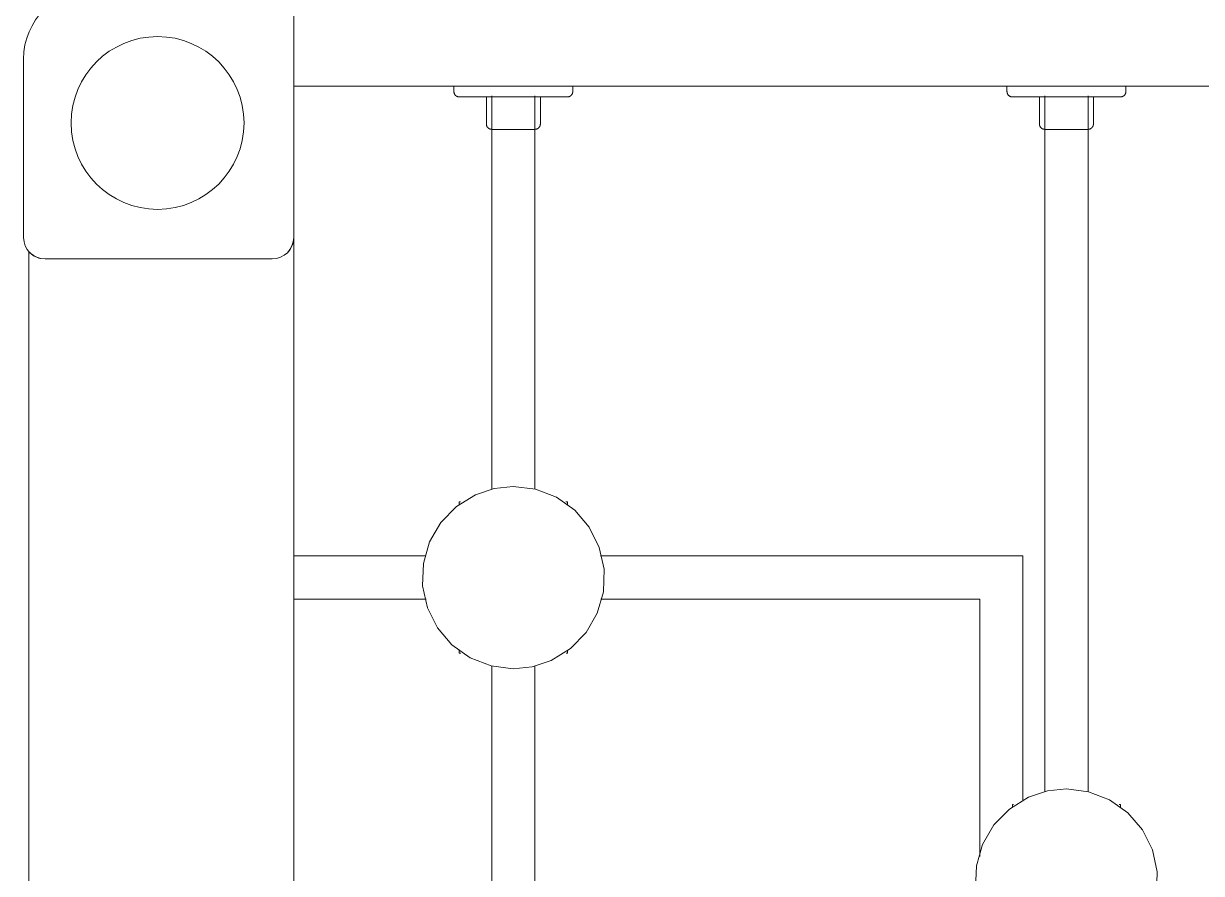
# Model space of a CAD drawing. Header units: inches. Extents: x 11834 to 13024, y -8101 to -6934.
# Drawn here: x 12424.82 to 12438.45, y -7341.71 to -7331.87 of the extents above; entities that cross this region are included whole.
import ezdxf

# ---------------------------------------------------------------- set-up
doc = ezdxf.new("R2010")
doc.units = ezdxf.units.IN
doc.header["$MEASUREMENT"] = 0
doc.layers.add('A-GENM', color=13, linetype='Continuous', lineweight=9)

# ---------------------------------------------------------------- blocks, each defined once
blk = doc.blocks.new('Foosball Table - Foosball Table-6977012-FIRST FLOOR POWER _ SIGNAL')
at = {"layer": 'A-GENM'}
for p, q in [((-24.937, 12.187), (-24.937, 14.812)), ((-28.062, 14.25), (-28.062, 12.187)), ((-24.937, 13.937), (24.937, 13.937)), ((-23.083, 13.937), (-23.083, 13.875)), ((-21.708, 13.875), (-21.708, 13.937)), ((-16.685, 13.937), (-16.685, 13.875)), ((-15.31, 13.875), (-15.31, 13.937)), ((-22.708, 13.812), (-22.708, 13.5)), ((-22.396, 13.812), (-22.666, 13.812)), ((-22.646, 13.827), (-22.646, 9.273)), ((-22.125, 13.812), (-22.396, 13.812)), ((-22.146, 9.272), (-22.146, 13.827)), ((-22.083, 13.5), (-22.083, 13.812)), ((-16.31, 13.812), (-16.31, 13.5)), ((-15.997, 13.812), (-16.268, 13.812)), ((-16.247, 13.827), (-16.247, 5.773)), ((-15.726, 13.812), (-15.997, 13.812)), ((-15.747, 5.772), (-15.747, 13.827)), ((-15.685, 13.5), (-15.685, 13.812)), ((-24.937, -12.187), (-24.937, 12.187)), ((-28, 12.022), (-28, -12.022)), ((-27.812, 11.937), (-25.187, 11.937)), ((-23.021, 9.125), (-23.021, 9.088)), ((-23.021, 9.125), (-23.007, 9.125)), ((-21.787, 9.125), (-21.771, 9.125)), ((-21.771, 9.093), (-21.771, 9.125)), ((-24.937, 8.5), (-23.407, 8.5)), ((-23.407, 8.5), (-24.937, 8.5)), ((-21.386, 8.5), (-16.5, 8.5)), ((-16.5, 8.5), (-21.386, 8.5)), ((-16.5, 8.5), (-16.5, 5.663)), ((-16.5, 5.663), (-16.5, 8.5)), ((-23.405, 8), (-24.937, 8)), ((-24.937, 8), (-23.405, 8)), ((-17, 8), (-21.384, 8)), ((-21.384, 8), (-17, 8)), ((-17, 5.021), (-17, 8)), ((-17, 8), (-17, 5.021)), ((-23.021, 7.407), (-23.021, 7.375)), ((-23.004, 7.375), (-23.021, 7.375)), ((-21.771, 7.375), (-21.785, 7.375)), ((-21.771, 7.375), (-21.771, 7.412)), ((-22.646, 7.228), (-22.646, 1.023)), ((-22.146, 1.022), (-22.146, 7.227)), ((-16.622, 5.625), (-16.622, 5.588)), ((-16.622, 5.625), (-16.608, 5.625)), ((-15.388, 5.625), (-15.372, 5.625)), ((-15.372, 5.593), (-15.372, 5.625))]:
    blk.add_line(p, q, dxfattribs=at)
at = {"layer": 'A-GENM', "flags": 128}
for points in [[(-23.021, 13.812), (-23.023, 13.813), (-23.026, 13.813), (-23.028, 13.813), (-23.031, 13.813), (-23.033, 13.814), (-23.036, 13.814), (-23.038, 13.815), (-23.04, 13.816), (-23.043, 13.817), (-23.045, 13.817), (-23.047, 13.818), (-23.05, 13.82), (-23.052, 13.821), (-23.054, 13.822), (-23.056, 13.823), (-23.058, 13.825), (-23.06, 13.826), (-23.062, 13.828), (-23.064, 13.83), (-23.066, 13.831), (-23.067, 13.833), (-23.069, 13.835), (-23.071, 13.837), (-23.072, 13.839), (-23.073, 13.841), (-23.075, 13.843), (-23.076, 13.846), (-23.077, 13.848), (-23.078, 13.85), (-23.079, 13.852), (-23.08, 13.855), (-23.081, 13.857), (-23.081, 13.859), (-23.082, 13.862), (-23.082, 13.864), (-23.083, 13.867), (-23.083, 13.869), (-23.083, 13.872), (-23.083, 13.874), (-23.083, 13.875)], [(-22.662, 13.812), (-22.684, 13.812), (-22.706, 13.812), (-22.728, 13.812), (-22.749, 13.812), (-22.769, 13.812), (-22.789, 13.812), (-22.808, 13.812), (-22.826, 13.812), (-22.844, 13.812), (-22.861, 13.812), (-22.878, 13.812), (-22.893, 13.812), (-22.908, 13.812), (-22.922, 13.812), (-22.935, 13.812), (-22.947, 13.812), (-22.958, 13.812), (-22.969, 13.812), (-22.978, 13.812), (-22.987, 13.812), (-22.995, 13.812), (-23.001, 13.812), (-23.007, 13.812), (-23.012, 13.812), (-23.015, 13.812), (-23.018, 13.812), (-23.02, 13.812), (-23.021, 13.812)], [(-23.021, 13.812), (-23.02, 13.812), (-23.019, 13.812), (-23.016, 13.812), (-23.013, 13.812), (-23.008, 13.812), (-23.003, 13.812), (-22.996, 13.812), (-22.989, 13.812), (-22.981, 13.812), (-22.971, 13.812), (-22.961, 13.812), (-22.95, 13.812), (-22.938, 13.812), (-22.925, 13.812), (-22.912, 13.812), (-22.897, 13.812), (-22.882, 13.812), (-22.866, 13.812), (-22.849, 13.812), (-22.831, 13.812), (-22.813, 13.812), (-22.794, 13.812), (-22.774, 13.812), (-22.754, 13.812), (-22.734, 13.812), (-22.712, 13.812), (-22.69, 13.812), (-22.668, 13.812), (-22.645, 13.812), (-22.622, 13.812), (-22.599, 13.812), (-22.575, 13.812), (-22.551, 13.812), (-22.527, 13.812), (-22.502, 13.812), (-22.477, 13.812), (-22.453, 13.812), (-22.428, 13.812), (-22.403, 13.812), (-22.396, 13.812)], [(-22.396, 13.812), (-22.371, 13.812), (-22.346, 13.812), (-22.321, 13.812), (-22.296, 13.812), (-22.272, 13.812), (-22.247, 13.812), (-22.223, 13.812), (-22.199, 13.812), (-22.176, 13.812), (-22.152, 13.812), (-22.13, 13.812), (-22.107, 13.812), (-22.085, 13.812), (-22.064, 13.812), (-22.043, 13.812), (-22.023, 13.812), (-22.003, 13.812), (-21.984, 13.812), (-21.965, 13.812), (-21.947, 13.812), (-21.93, 13.812), (-21.914, 13.812), (-21.899, 13.812), (-21.884, 13.812), (-21.87, 13.812), (-21.857, 13.812), (-21.845, 13.812), (-21.833, 13.812), (-21.823, 13.812), (-21.813, 13.812), (-21.805, 13.812), (-21.797, 13.812), (-21.79, 13.812), (-21.785, 13.812), (-21.78, 13.812), (-21.776, 13.812), (-21.773, 13.812), (-21.772, 13.812), (-21.771, 13.812)], [(-21.771, 13.812), (-21.771, 13.812), (-21.773, 13.812), (-21.775, 13.812), (-21.779, 13.812), (-21.783, 13.812), (-21.789, 13.812), (-21.795, 13.812), (-21.803, 13.812), (-21.811, 13.812), (-21.82, 13.812), (-21.83, 13.812), (-21.841, 13.812), (-21.853, 13.812), (-21.866, 13.812), (-21.88, 13.812), (-21.895, 13.812), (-21.91, 13.812), (-21.926, 13.812), (-21.943, 13.812), (-21.96, 13.812), (-21.979, 13.812), (-21.998, 13.812), (-22.017, 13.812), (-22.037, 13.812), (-22.058, 13.812), (-22.079, 13.812), (-22.101, 13.812), (-22.124, 13.812)], [(-21.708, 13.875), (-21.708, 13.873), (-21.709, 13.87), (-21.709, 13.868), (-21.709, 13.865), (-21.71, 13.863), (-21.71, 13.86), (-21.711, 13.858), (-21.712, 13.855), (-21.712, 13.853), (-21.713, 13.851), (-21.714, 13.848), (-21.715, 13.846), (-21.717, 13.844), (-21.718, 13.842), (-21.719, 13.84), (-21.721, 13.838), (-21.722, 13.836), (-21.724, 13.834), (-21.726, 13.832), (-21.727, 13.83), (-21.729, 13.828), (-21.731, 13.827), (-21.733, 13.825), (-21.735, 13.824), (-21.737, 13.822), (-21.739, 13.821), (-21.741, 13.82), (-21.744, 13.819), (-21.746, 13.818), (-21.748, 13.817), (-21.751, 13.816), (-21.753, 13.815), (-21.755, 13.814), (-21.758, 13.814), (-21.76, 13.813), (-21.763, 13.813), (-21.765, 13.813), (-21.768, 13.813), (-21.77, 13.812), (-21.771, 13.812)], [(-16.622, 13.812), (-16.625, 13.813), (-16.627, 13.813), (-16.63, 13.813), (-16.632, 13.813), (-16.634, 13.814), (-16.637, 13.814), (-16.639, 13.815), (-16.642, 13.816), (-16.644, 13.817), (-16.646, 13.817), (-16.649, 13.818), (-16.651, 13.82), (-16.653, 13.821), (-16.655, 13.822), (-16.657, 13.823), (-16.659, 13.825), (-16.661, 13.826), (-16.663, 13.828), (-16.665, 13.83), (-16.667, 13.831), (-16.669, 13.833), (-16.67, 13.835), (-16.672, 13.837), (-16.673, 13.839), (-16.675, 13.841), (-16.676, 13.843), (-16.677, 13.846), (-16.678, 13.848), (-16.679, 13.85), (-16.68, 13.852), (-16.681, 13.855), (-16.682, 13.857), (-16.683, 13.859), (-16.683, 13.862), (-16.684, 13.864), (-16.684, 13.867), (-16.684, 13.869), (-16.684, 13.872), (-16.685, 13.874), (-16.685, 13.875)], [(-16.263, 13.812), (-16.286, 13.812), (-16.308, 13.812), (-16.329, 13.812), (-16.35, 13.812), (-16.37, 13.812), (-16.39, 13.812), (-16.409, 13.812), (-16.428, 13.812), (-16.445, 13.812), (-16.462, 13.812), (-16.479, 13.812), (-16.494, 13.812), (-16.509, 13.812), (-16.523, 13.812), (-16.536, 13.812), (-16.548, 13.812), (-16.56, 13.812), (-16.57, 13.812), (-16.58, 13.812), (-16.588, 13.812), (-16.596, 13.812), (-16.602, 13.812), (-16.608, 13.812), (-16.613, 13.812), (-16.617, 13.812), (-16.619, 13.812), (-16.621, 13.812), (-16.622, 13.812)], [(-16.622, 13.812), (-16.622, 13.812), (-16.62, 13.812), (-16.618, 13.812), (-16.614, 13.812), (-16.61, 13.812), (-16.604, 13.812), (-16.598, 13.812), (-16.59, 13.812), (-16.582, 13.812), (-16.573, 13.812), (-16.562, 13.812), (-16.551, 13.812), (-16.539, 13.812), (-16.527, 13.812), (-16.513, 13.812), (-16.498, 13.812), (-16.483, 13.812), (-16.467, 13.812), (-16.45, 13.812), (-16.432, 13.812), (-16.414, 13.812), (-16.395, 13.812), (-16.376, 13.812), (-16.355, 13.812), (-16.335, 13.812), (-16.313, 13.812), (-16.292, 13.812), (-16.269, 13.812), (-16.247, 13.812), (-16.223, 13.812), (-16.2, 13.812), (-16.176, 13.812), (-16.152, 13.812), (-16.128, 13.812), (-16.103, 13.812), (-16.079, 13.812), (-16.054, 13.812), (-16.029, 13.812), (-16.004, 13.812), (-15.997, 13.812)], [(-15.997, 13.812), (-15.972, 13.812), (-15.947, 13.812), (-15.922, 13.812), (-15.897, 13.812), (-15.873, 13.812), (-15.848, 13.812), (-15.824, 13.812), (-15.8, 13.812), (-15.777, 13.812), (-15.754, 13.812), (-15.731, 13.812), (-15.708, 13.812), (-15.686, 13.812), (-15.665, 13.812), (-15.644, 13.812), (-15.624, 13.812), (-15.604, 13.812), (-15.585, 13.812), (-15.566, 13.812), (-15.549, 13.812), (-15.532, 13.812), (-15.515, 13.812), (-15.5, 13.812), (-15.485, 13.812), (-15.471, 13.812), (-15.458, 13.812), (-15.446, 13.812), (-15.434, 13.812), (-15.424, 13.812), (-15.414, 13.812), (-15.406, 13.812), (-15.398, 13.812), (-15.392, 13.812), (-15.386, 13.812), (-15.381, 13.812), (-15.377, 13.812), (-15.375, 13.812), (-15.373, 13.812), (-15.372, 13.812)], [(-15.372, 13.812), (-15.373, 13.812), (-15.374, 13.812), (-15.377, 13.812), (-15.38, 13.812), (-15.384, 13.812), (-15.39, 13.812), (-15.396, 13.812), (-15.404, 13.812), (-15.412, 13.812), (-15.421, 13.812), (-15.432, 13.812), (-15.443, 13.812), (-15.455, 13.812), (-15.467, 13.812), (-15.481, 13.812), (-15.496, 13.812), (-15.511, 13.812), (-15.527, 13.812), (-15.544, 13.812), (-15.562, 13.812), (-15.58, 13.812), (-15.599, 13.812), (-15.618, 13.812), (-15.639, 13.812), (-15.659, 13.812), (-15.681, 13.812), (-15.702, 13.812), (-15.725, 13.812)], [(-15.31, 13.875), (-15.31, 13.873), (-15.31, 13.87), (-15.31, 13.868), (-15.31, 13.865), (-15.311, 13.863), (-15.311, 13.86), (-15.312, 13.858), (-15.313, 13.855), (-15.314, 13.853), (-15.314, 13.851), (-15.315, 13.848), (-15.317, 13.846), (-15.318, 13.844), (-15.319, 13.842), (-15.32, 13.84), (-15.322, 13.838), (-15.323, 13.836), (-15.325, 13.834), (-15.327, 13.832), (-15.328, 13.83), (-15.33, 13.828), (-15.332, 13.827), (-15.334, 13.825), (-15.336, 13.824), (-15.338, 13.822), (-15.34, 13.821), (-15.343, 13.82), (-15.345, 13.819), (-15.347, 13.818), (-15.349, 13.817), (-15.352, 13.816), (-15.354, 13.815), (-15.357, 13.814), (-15.359, 13.814), (-15.361, 13.813), (-15.364, 13.813), (-15.366, 13.813), (-15.369, 13.813), (-15.371, 13.812), (-15.372, 13.812)], [(-22.646, 13.437), (-22.648, 13.438), (-22.651, 13.438), (-22.653, 13.438), (-22.656, 13.438), (-22.658, 13.439), (-22.661, 13.439), (-22.663, 13.44), (-22.665, 13.441), (-22.668, 13.442), (-22.67, 13.442), (-22.672, 13.443), (-22.675, 13.445), (-22.677, 13.446), (-22.679, 13.447), (-22.681, 13.448), (-22.683, 13.45), (-22.685, 13.451), (-22.687, 13.453), (-22.689, 13.455), (-22.691, 13.456), (-22.692, 13.458), (-22.694, 13.46), (-22.696, 13.462), (-22.697, 13.464), (-22.698, 13.466), (-22.7, 13.468), (-22.701, 13.471), (-22.702, 13.473), (-22.703, 13.475), (-22.704, 13.477), (-22.705, 13.48), (-22.706, 13.482), (-22.706, 13.484), (-22.707, 13.487), (-22.707, 13.489), (-22.708, 13.492), (-22.708, 13.494), (-22.708, 13.497), (-22.708, 13.499), (-22.708, 13.5)], [(-22.083, 13.5), (-22.083, 13.498), (-22.084, 13.495), (-22.084, 13.493), (-22.084, 13.49), (-22.085, 13.488), (-22.085, 13.485), (-22.086, 13.483), (-22.087, 13.48), (-22.087, 13.478), (-22.088, 13.476), (-22.089, 13.473), (-22.09, 13.471), (-22.092, 13.469), (-22.093, 13.467), (-22.094, 13.465), (-22.096, 13.463), (-22.097, 13.461), (-22.099, 13.459), (-22.101, 13.457), (-22.102, 13.455), (-22.104, 13.453), (-22.106, 13.452), (-22.108, 13.45), (-22.11, 13.449), (-22.112, 13.447), (-22.114, 13.446), (-22.116, 13.445), (-22.119, 13.444), (-22.121, 13.443), (-22.123, 13.442), (-22.126, 13.441), (-22.128, 13.44), (-22.13, 13.439), (-22.133, 13.439), (-22.135, 13.438), (-22.138, 13.438), (-22.14, 13.438), (-22.143, 13.438), (-22.145, 13.437), (-22.146, 13.437)], [(-16.247, 13.437), (-16.25, 13.438), (-16.252, 13.438), (-16.255, 13.438), (-16.257, 13.438), (-16.259, 13.439), (-16.262, 13.439), (-16.264, 13.44), (-16.267, 13.441), (-16.269, 13.442), (-16.271, 13.442), (-16.274, 13.443), (-16.276, 13.445), (-16.278, 13.446), (-16.28, 13.447), (-16.282, 13.448), (-16.284, 13.45), (-16.286, 13.451), (-16.288, 13.453), (-16.29, 13.455), (-16.292, 13.456), (-16.294, 13.458), (-16.295, 13.46), (-16.297, 13.462), (-16.298, 13.464), (-16.3, 13.466), (-16.301, 13.468), (-16.302, 13.471), (-16.303, 13.473), (-16.304, 13.475), (-16.305, 13.477), (-16.306, 13.48), (-16.307, 13.482), (-16.308, 13.484), (-16.308, 13.487), (-16.309, 13.489), (-16.309, 13.492), (-16.309, 13.494), (-16.309, 13.497), (-16.31, 13.499), (-16.31, 13.5)], [(-15.685, 13.5), (-15.685, 13.498), (-15.685, 13.495), (-15.685, 13.493), (-15.685, 13.49), (-15.686, 13.488), (-15.686, 13.485), (-15.687, 13.483), (-15.688, 13.48), (-15.689, 13.478), (-15.689, 13.476), (-15.69, 13.473), (-15.692, 13.471), (-15.693, 13.469), (-15.694, 13.467), (-15.695, 13.465), (-15.697, 13.463), (-15.698, 13.461), (-15.7, 13.459), (-15.702, 13.457), (-15.703, 13.455), (-15.705, 13.453), (-15.707, 13.452), (-15.709, 13.45), (-15.711, 13.449), (-15.713, 13.447), (-15.715, 13.446), (-15.718, 13.445), (-15.72, 13.444), (-15.722, 13.443), (-15.724, 13.442), (-15.727, 13.441), (-15.729, 13.44), (-15.732, 13.439), (-15.734, 13.439), (-15.736, 13.438), (-15.739, 13.438), (-15.741, 13.438), (-15.744, 13.438), (-15.746, 13.437), (-15.747, 13.437)], [(-22.561, 13.437), (-22.568, 13.437), (-22.575, 13.437), (-22.582, 13.437), (-22.589, 13.437), (-22.595, 13.437), (-22.601, 13.437), (-22.606, 13.437), (-22.611, 13.437), (-22.616, 13.437), (-22.621, 13.437), (-22.625, 13.437), (-22.629, 13.437), (-22.632, 13.437), (-22.635, 13.437), (-22.638, 13.437), (-22.64, 13.437), (-22.642, 13.437), (-22.644, 13.437), (-22.645, 13.437), (-22.646, 13.437), (-22.646, 13.437)], [(-22.646, 13.437), (-22.646, 13.437), (-22.645, 13.437), (-22.644, 13.437), (-22.643, 13.437), (-22.641, 13.437), (-22.639, 13.437), (-22.636, 13.437), (-22.633, 13.437), (-22.63, 13.437), (-22.626, 13.437), (-22.622, 13.437), (-22.618, 13.437), (-22.613, 13.437), (-22.608, 13.437), (-22.602, 13.437), (-22.596, 13.437), (-22.59, 13.437), (-22.584, 13.437), (-22.577, 13.437), (-22.57, 13.437), (-22.563, 13.437), (-22.555, 13.437), (-22.547, 13.437), (-22.539, 13.437), (-22.531, 13.437), (-22.522, 13.437), (-22.514, 13.437), (-22.505, 13.437), (-22.496, 13.437), (-22.486, 13.437), (-22.477, 13.437), (-22.468, 13.437), (-22.458, 13.437), (-22.448, 13.437), (-22.438, 13.437), (-22.428, 13.437), (-22.419, 13.437), (-22.409, 13.437), (-22.399, 13.437), (-22.396, 13.437)], [(-22.396, 13.437), (-22.386, 13.437), (-22.376, 13.437), (-22.366, 13.437), (-22.356, 13.437), (-22.346, 13.437), (-22.336, 13.437), (-22.327, 13.437), (-22.317, 13.437), (-22.308, 13.437), (-22.298, 13.437), (-22.289, 13.437), (-22.28, 13.437), (-22.272, 13.437), (-22.263, 13.437), (-22.255, 13.437), (-22.247, 13.437), (-22.239, 13.437), (-22.231, 13.437), (-22.224, 13.437), (-22.216, 13.437), (-22.21, 13.437), (-22.203, 13.437), (-22.197, 13.437), (-22.191, 13.437), (-22.185, 13.437), (-22.18, 13.437), (-22.175, 13.437), (-22.171, 13.437), (-22.167, 13.437), (-22.163, 13.437), (-22.159, 13.437), (-22.156, 13.437), (-22.154, 13.437), (-22.151, 13.437), (-22.149, 13.437), (-22.148, 13.437), (-22.147, 13.437), (-22.146, 13.437), (-22.146, 13.437)], [(-22.146, 13.437), (-22.146, 13.437), (-22.147, 13.437), (-22.148, 13.437), (-22.149, 13.437), (-22.151, 13.437), (-22.153, 13.437), (-22.156, 13.437), (-22.159, 13.437), (-22.162, 13.437), (-22.166, 13.437), (-22.17, 13.437), (-22.174, 13.437), (-22.179, 13.437), (-22.184, 13.437), (-22.189, 13.437), (-22.195, 13.437), (-22.201, 13.437), (-22.208, 13.437), (-22.215, 13.437), (-22.222, 13.437), (-22.229, 13.437)], [(-16.162, 13.437), (-16.169, 13.437), (-16.176, 13.437), (-16.183, 13.437), (-16.19, 13.437), (-16.196, 13.437), (-16.202, 13.437), (-16.207, 13.437), (-16.213, 13.437), (-16.218, 13.437), (-16.222, 13.437), (-16.226, 13.437), (-16.23, 13.437), (-16.233, 13.437), (-16.237, 13.437), (-16.239, 13.437), (-16.241, 13.437), (-16.243, 13.437), (-16.245, 13.437), (-16.246, 13.437), (-16.247, 13.437), (-16.247, 13.437)], [(-16.247, 13.437), (-16.247, 13.437), (-16.246, 13.437), (-16.245, 13.437), (-16.244, 13.437), (-16.242, 13.437), (-16.24, 13.437)], [(-16.24, 13.437), (-16.237, 13.437), (-16.234, 13.437), (-16.231, 13.437), (-16.227, 13.437), (-16.223, 13.437), (-16.219, 13.437), (-16.214, 13.437), (-16.209, 13.437), (-16.203, 13.437), (-16.198, 13.437), (-16.191, 13.437), (-16.185, 13.437), (-16.178, 13.437), (-16.171, 13.437), (-16.164, 13.437), (-16.156, 13.437), (-16.148, 13.437), (-16.14, 13.437), (-16.132, 13.437), (-16.124, 13.437), (-16.115, 13.437), (-16.106, 13.437), (-16.097, 13.437), (-16.088, 13.437), (-16.078, 13.437), (-16.069, 13.437), (-16.059, 13.437), (-16.049, 13.437), (-16.04, 13.437), (-16.03, 13.437), (-16.02, 13.437), (-16.01, 13.437), (-16, 13.437), (-15.997, 13.437)], [(-15.997, 13.437), (-15.987, 13.437), (-15.977, 13.437), (-15.967, 13.437), (-15.957, 13.437), (-15.947, 13.437), (-15.938, 13.437), (-15.928, 13.437), (-15.918, 13.437), (-15.909, 13.437), (-15.9, 13.437), (-15.891, 13.437), (-15.882, 13.437), (-15.873, 13.437), (-15.864, 13.437), (-15.856, 13.437), (-15.848, 13.437), (-15.84, 13.437), (-15.832, 13.437), (-15.825, 13.437), (-15.818, 13.437), (-15.811, 13.437), (-15.804, 13.437), (-15.798, 13.437), (-15.792, 13.437), (-15.787, 13.437), (-15.781, 13.437), (-15.777, 13.437), (-15.772, 13.437), (-15.768, 13.437), (-15.764, 13.437), (-15.761, 13.437), (-15.758, 13.437), (-15.755, 13.437), (-15.753, 13.437), (-15.751, 13.437), (-15.749, 13.437), (-15.748, 13.437), (-15.747, 13.437), (-15.747, 13.437)], [(-15.747, 13.437), (-15.747, 13.437), (-15.748, 13.437), (-15.749, 13.437), (-15.75, 13.437), (-15.752, 13.437), (-15.754, 13.437), (-15.757, 13.437), (-15.76, 13.437), (-15.763, 13.437), (-15.767, 13.437), (-15.771, 13.437), (-15.775, 13.437), (-15.78, 13.437), (-15.785, 13.437), (-15.791, 13.437), (-15.796, 13.437), (-15.803, 13.437), (-15.809, 13.437), (-15.816, 13.437), (-15.823, 13.437), (-15.83, 13.437)], [(-22.396, 7.196), (-22.653, 7.228), (-22.895, 7.321), (-23.106, 7.471), (-23.275, 7.668), (-23.39, 7.9), (-23.446, 8.154), (-23.437, 8.413), (-23.366, 8.662), (-23.236, 8.887), (-23.055, 9.072), (-22.835, 9.209), (-22.616, 9.281), (-22.396, 9.304)], [(-22.396, 9.304), (-22.139, 9.272), (-21.897, 9.179), (-21.685, 9.029), (-21.517, 8.832), (-21.401, 8.6), (-21.346, 8.346), (-21.354, 8.087), (-21.426, 7.838), (-21.555, 7.613), (-21.736, 7.428), (-21.957, 7.291), (-22.176, 7.219), (-22.396, 7.196)], [(-15.997, 3.696), (-16.254, 3.728), (-16.496, 3.821), (-16.708, 3.971), (-16.876, 4.168), (-16.992, 4.4), (-17.047, 4.654), (-17.039, 4.913), (-16.967, 5.162), (-16.837, 5.387), (-16.657, 5.572), (-16.436, 5.709), (-16.217, 5.781), (-15.997, 5.804)], [(-15.997, 5.804), (-15.74, 5.772), (-15.498, 5.679), (-15.286, 5.529), (-15.118, 5.332), (-15.002, 5.1), (-14.947, 4.846), (-14.955, 4.587), (-15.027, 4.338), (-15.157, 4.113), (-15.337, 3.928), (-15.558, 3.791), (-15.777, 3.719), (-15.997, 3.696)]]:
    blk.add_lwpolyline(points, dxfattribs=at)
at = {"layer": 'A-GENM'}
for centre, radius, start, end in [((-27.25, 14.25), 0.812, 90, 180), ((-26.511, 13.511), 1, 0, 180), ((-26.511, 13.511), 1, 180, 360), ((-27.812, 12.187), 0.25, 180, 270), ((-25.187, 12.187), 0.25, 270, 360), ((-25.187, 12.187), 0.25, 315, 0), ((-27.812, 12.187), 0.25, 221.4096, 257.8524)]:
    blk.add_arc(centre, radius, start, end, dxfattribs=at)

msp = doc.modelspace()

# ---------------------------------------------------------------- block references
at = {"layer": 'A-GENM'}
msp.add_blockref('Foosball Table - Foosball Table-6977012-FIRST FLOOR POWER _ SIGNAL', (12452.883, -7346.535), dxfattribs=at)

doc.saveas('drawing.dxf')
